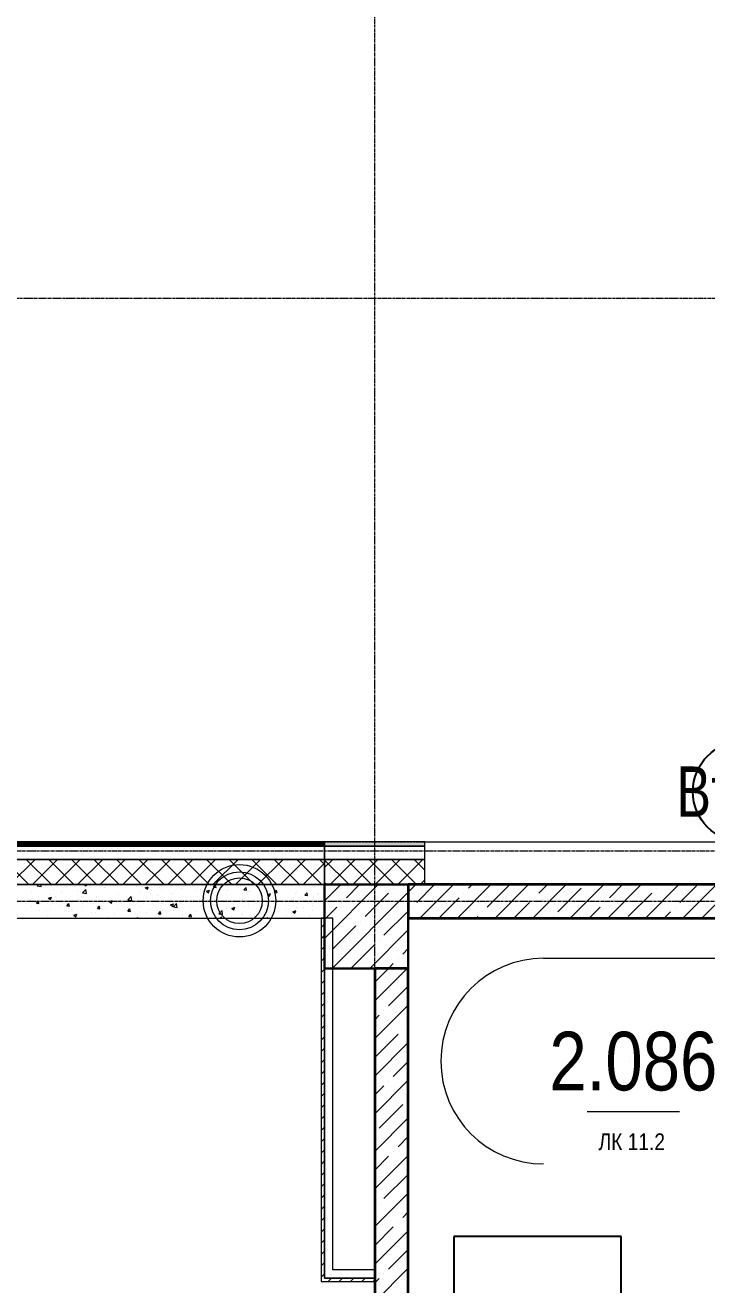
# Model space of a CAD drawing. Header units: millimetres. Extents: x 538266 to 1167394, y 114608 to 637157.
# Drawn here: x 851350 to 855422, y 220624 to 228143 of the extents above; entities that cross this region are included whole.
import ezdxf
from ezdxf.enums import TextEntityAlignment as Align

# ---------------------------------------------------------------- set-up
doc = ezdxf.new("R2010")
doc.units = ezdxf.units.MM
for name, pattern in [('CENTER2', [28.575, 19.05, -3.175, 3.175, -3.175]), ('DASHED', [19.05, 12.7, -6.35]), ('HIDDEN2', [4.7625, 3.175, -1.5875])]:
    doc.linetypes.add(name, pattern=pattern)
doc.layers.get('Defpoints').update_dxf_attribs({"color": 140})
for name, color, linetype, lineweight in [('A-Wall-Open', 31, 'Continuous', 5), ('АР_Area', 5, 'Continuous', 5), ('АР_Витраж марка', 140, 'Continuous', 9), ('АР_Колонны', 70, 'Continuous', 30), ('АР_Стены ГКЛ', 1, 'Continuous', 15), ('АР_Стены ЖБ', 7, 'Continuous', 35), ('АР_Стены ПЕНОблок', 52, 'Continuous', 20), ('АР_Тонкая', 254, 'Continuous', 5), ('АР_Утеплитель', 31, 'Continuous', 0), ('АР_Штриховка', 8, 'Continuous', 0)]:
    doc.layers.add(name, color=color, linetype=linetype, lineweight=lineweight)
doc.layers.add('АР_Делит', color=120, linetype='Continuous', lineweight=0, plot=False)
doc.layers.add('РД_Витраж_проем', color=80, linetype='Continuous', lineweight=0, plot=False)
doc.layers.add('РД_Оси_100', color=7, linetype='Continuous', lineweight=0, true_color=0x525252)
doc.styles.add('Arial_09', font='ARIALN.TTF', dxfattribs={"width": 0.9})
doc.styles.add('style1', font='ARIALN.TTF')

# ---------------------------------------------------------------- blocks, each defined once
blk = doc.blocks.new('MOK-МаркаПом_овал_ареал')
for p, q in [((-5.365, 6.138), (5.888, 6.138)), ((-2.75, -3), (2.75, -3))]:
    blk.add_line(p, q)
for centre, radius, start, end in [((-5.365, 0), 6.138, 90, 270), ((5.888, 0), 6.138, 270, 90), ((-7.411, 0), 7.161, 0, 0.00095)]:
    blk.add_arc(centre, radius, start, end)
at = {"color": 0, "style": 'style1'}
blk.add_attdef('АР-ПОМЕЩЕНИЕ:НОМЕР', text='', height=3, dxfattribs=at).set_placement((0.261, 0), align=Align.MIDDLE)
at = {"layer": 'Defpoints', "color": 2, "style": 'style1'}
blk.add_attdef('АР-ПОМЕЩЕНИЕ:НАИМЕНОВАНИЕ', text='', height=1, dxfattribs=at).set_placement((-0.094, -4.814), align=Align.MIDDLE)
blk = doc.blocks.new('МаркаВитража1')
at = {"layer": 'Defpoints'}
blk.add_circle((0, 0), 3, dxfattribs=at)
at = {"color": 0, "linetype": 'ByBlock', "lineweight": -2, "style": 'Arial_09', "width": 0.9}
blk.add_attdef('АР-ОКНО:НАИМЕНОВАНИЕ', text='', height=3, dxfattribs=at).set_placement((0, 0), align=Align.MIDDLE)
blk = doc.blocks.new('2_этаж')
at = {"layer": 'АР_Стены ГКЛ', "linetype": 'Continuous', "lineweight": 0, "true_color": 0x000000}
h = blk.add_hatch(dxfattribs=at)
h.set_pattern_fill('ANSI31', color=18, scale=15, style=0)
h.set_pattern_definition([(45, (602274.53, 3e-11), (-33.67596, 33.67596), [])])
h.paths.add_polyline_path([(696753.6, 220643.2), (696773.6, 220663.2), (696773.6, 222813.2), (696753.6, 222813.2)], flags=0)
h = blk.add_hatch(dxfattribs=at)
h.set_pattern_fill('ANSI31', color=18, scale=15, style=0)
h.set_pattern_definition([(45, (602274.53, 0), (-33.67596, 33.67596), [])])
h.paths.add_polyline_path([(697073.6, 220643.2), (697073.6, 220663.2), (696773.6, 220663.2), (696753.6, 220643.2)], flags=0)
at = {"layer": 'АР_Штриховка', "linetype": 'Continuous', "lineweight": 0, "true_color": 0x000000}
h = blk.add_hatch(dxfattribs=at)
h.set_pattern_fill('_U', color=18, style=0, pattern_type=0)
h.set_pattern_definition([(360, (602274.5291, 1e-05), (3e-10, 1), [])])
h.paths.add_polyline_path([(696773.6, 223268.2), (696773.6, 223243.2), (697373.6, 223243.2), (697373.6, 223268.2)], flags=0)
h.paths.add_polyline_path([(701173.6, 223268.2), (701173.6, 223243.2), (710043.6, 223243.2), (710018.6, 223268.2)], flags=0)
h = blk.add_hatch(dxfattribs=at)
h.set_pattern_fill('ANSI37', color=18, scale=30, style=0)
h.set_pattern_definition([(45, (602274.53, 1e-05), (-67.35192, 67.35192), []), (135, (602274.53, 1e-05), (-67.35192, -67.35192), [])])
h.paths.add_polyline_path([(696773.6, 223163.2), (696773.6, 223013.2), (697373.6, 223013.2), (697373.6, 223163.2)], flags=0)
h.paths.add_polyline_path([(701173.6, 223163.2), (701173.6, 223013.2), (710273.6, 223013.2), (710123.6, 223163.2)], flags=0)
at = {"color": 18, "true_color": 0x000000}
for p, q in [((698545.6, 220912.2), (697545.6, 220912.2)), ((697545.6, 220912.2), (697545.6, 220512.2)), ((698545.6, 220512.2), (698545.6, 220912.2))]:
    blk.add_line(p, q, dxfattribs=at)
at = {"layer": 'A-Wall-Open', "color": 18, "linetype": 'Continuous', "lineweight": 15, "true_color": 0x000000}
for p, q in [((697373.6, 223268.2), (701173.6, 223268.2)), ((697373.6, 223013.2), (701173.6, 223013.2))]:
    blk.add_line(p, q, dxfattribs=at)
at = {"layer": 'АР_Делит', "color": 18, "true_color": 0x000000}
for p, q in [((697273.6, 213413.2), (697273.6, 222813.2)), ((697273.6, 222813.2), (701273.6, 222813.2)), ((697273.6, 213413.2), (697273.6, 222813.2)), ((697273.6, 222813.2), (701273.6, 222813.2))]:
    blk.add_line(p, q, dxfattribs=at)
for radius in [216.3, 173, 136.2]:
    blk.add_circle((696265.5, 222916.6), radius, dxfattribs=at)
at = {"layer": 'АР_Колонны', "color": 18, "linetype": 'HIDDEN2', "lineweight": 25, "true_color": 0x000000}
for p, q in [((696773.6, 223013.2), (697273.6, 223013.2)), ((696773.6, 222513.2), (696773.6, 223013.2)), ((697273.6, 223013.2), (697273.6, 222513.2)), ((697273.6, 222513.2), (696773.6, 222513.2))]:
    blk.add_line(p, q, dxfattribs=at)
at = {"layer": 'АР_Колонны', "color": 18, "linetype": 'Continuous', "lineweight": 15, "true_color": 0x000000}
for p, q in [((697273.6, 223013.2), (696773.6, 223013.2)), ((696773.6, 223013.2), (696773.6, 222513.2)), ((697273.6, 223013.2), (696773.6, 223013.2)), ((696773.6, 223013.2), (696773.6, 222513.2)), ((697273.6, 222513.2), (697273.6, 223013.2)), ((697273.6, 222513.2), (697273.6, 223013.2)), ((696773.6, 222513.2), (697273.6, 222513.2)), ((696773.6, 222513.2), (697273.6, 222513.2))]:
    blk.add_line(p, q, dxfattribs=at)
at = {"layer": 'АР_Стены ГКЛ', "color": 18, "linetype": 'Continuous', "lineweight": 5, "true_color": 0x000000}
for p, q in [((696773.6, 222813.2), (696753.6, 222813.2)), ((696753.6, 222813.2), (696753.6, 220643.2)), ((696823.6, 222813.2), (696773.6, 222813.2)), ((696773.6, 222813.2), (696773.6, 220663.2)), ((696773.6, 220663.2), (696773.6, 222813.2)), ((696823.6, 220713.2), (696823.6, 222813.2)), ((697073.6, 220713.2), (696823.6, 220713.2)), ((697073.6, 220663.2), (697073.6, 220713.2)), ((696753.6, 220643.2), (697073.6, 220643.2)), ((696773.6, 220663.2), (697073.6, 220663.2)), ((697073.6, 220663.2), (696773.6, 220663.2)), ((697073.6, 220643.2), (697073.6, 220663.2))]:
    blk.add_line(p, q, dxfattribs=at)
at = {"layer": 'АР_Стены ЖБ', "color": 18, "linetype": 'Continuous', "lineweight": 30, "true_color": 0x000000}
for p, q in [((697273.6, 223013.2), (696773.6, 223013.2)), ((696773.6, 223013.2), (696773.6, 222513.2)), ((697273.6, 222513.2), (697273.6, 223013.2)), ((696773.6, 222513.2), (697273.6, 222513.2))]:
    blk.add_line(p, q, dxfattribs=at)
at = {"layer": 'АР_Стены ЖБ', "color": 18, "linetype": 'Continuous', "lineweight": 35, "true_color": 0x000000}
for p, q in [((697273.6, 223013.2), (697273.6, 222813.2)), ((701473.6, 223013.2), (697273.6, 223013.2)), ((697273.6, 222813.2), (701273.6, 222813.2)), ((697273.6, 222513.2), (697073.6, 222513.2)), ((697073.6, 222513.2), (697073.6, 213463.2)), ((697273.6, 213463.2), (697273.6, 222513.2))]:
    blk.add_line(p, q, dxfattribs=at)
at = {"layer": 'АР_Стены ПЕНОблок', "color": 18, "linetype": 'Continuous', "lineweight": 20, "true_color": 0x000000}
for p, q in [((696773.6, 223013.2), (677173.6, 223013.2)), ((696773.6, 222813.2), (696773.6, 223013.2)), ((677173.6, 222813.2), (696773.6, 222813.2))]:
    blk.add_line(p, q, dxfattribs=at)
at = {"layer": 'АР_Тонкая', "color": 18, "linetype": 'Continuous', "lineweight": 5, "true_color": 0x000000}
for p, q in [((696773.6, 223268.2), (677173.6, 223268.2)), ((696773.6, 223243.2), (696773.6, 223268.2)), ((696773.6, 223268.2), (696773.6, 223243.2)), ((697373.6, 223268.2), (696773.6, 223268.2)), ((697373.6, 223243.2), (697373.6, 223268.2)), ((696773.6, 223243.2), (677173.6, 223243.2)), ((677173.6, 223243.2), (696773.6, 223243.2)), ((696773.6, 223163.2), (696773.6, 223243.2)), ((696773.6, 223243.2), (696773.6, 223163.2)), ((697373.6, 223243.2), (696773.6, 223243.2)), ((696773.6, 223243.2), (697373.6, 223243.2)), ((697373.6, 223163.2), (697373.6, 223243.2)), ((677173.6, 223163.2), (696773.6, 223163.2)), ((696773.6, 223163.2), (697373.6, 223163.2))]:
    blk.add_line(p, q, dxfattribs=at)
at = {"layer": 'АР_Утеплитель', "color": 18, "linetype": 'Continuous', "lineweight": 0, "true_color": 0x000000}
for p, q in [((696773.6, 223163.2), (677173.6, 223163.2)), ((696773.6, 223013.2), (696773.6, 223163.2)), ((696773.6, 223163.2), (696773.6, 223013.2)), ((697373.6, 223163.2), (696773.6, 223163.2)), ((697373.6, 223013.2), (697373.6, 223163.2)), ((677173.6, 223013.2), (696773.6, 223013.2)), ((696773.6, 223013.2), (697373.6, 223013.2))]:
    blk.add_line(p, q, dxfattribs=at)
at = {"layer": 'АР_Штриховка', "color": 18, "linetype": 'Continuous', "lineweight": 0, "true_color": 0x000000}
for p, q in [((677173.6, 223268), (696773.6, 223268)), ((677173.6, 223267), (696773.6, 223267)), ((677173.6, 223266), (696773.6, 223266)), ((677173.6, 223265), (696773.6, 223265)), ((677173.6, 223264), (696773.6, 223264)), ((677173.6, 223263), (696773.6, 223263)), ((677173.6, 223262), (696773.6, 223262)), ((677173.6, 223261), (696773.6, 223261)), ((677173.6, 223260), (696773.6, 223260)), ((677173.6, 223259), (696773.6, 223259)), ((677173.6, 223258), (696773.6, 223258)), ((677173.6, 223257), (696773.6, 223257)), ((677173.6, 223256), (696773.6, 223256)), ((677173.6, 223255), (696773.6, 223255)), ((677173.6, 223254), (696773.6, 223254)), ((677173.6, 223253), (696773.6, 223253)), ((677173.6, 223252), (696773.6, 223252)), ((677173.6, 223251), (696773.6, 223251)), ((677173.6, 223250), (696773.6, 223250)), ((677173.6, 223249), (696773.6, 223249)), ((677173.6, 223248), (696773.6, 223248)), ((677173.6, 223247), (696773.6, 223247)), ((677173.6, 223246), (696773.6, 223246)), ((677173.6, 223245), (696773.6, 223245)), ((677173.6, 223244), (696773.6, 223244)), ((695007.1, 223013.2), (694857.1, 223163.2)), ((694894.5, 223013.2), (695044.5, 223163.2)), ((695141.8, 223013.2), (694991.8, 223163.2)), ((695029.2, 223013.2), (695179.2, 223163.2)), ((695276.5, 223013.2), (695126.5, 223163.2)), ((695163.9, 223013.2), (695313.9, 223163.2)), ((695411.2, 223013.2), (695261.2, 223163.2)), ((695298.6, 223013.2), (695448.6, 223163.2)), ((695545.9, 223013.2), (695395.9, 223163.2)), ((695433.3, 223013.2), (695583.3, 223163.2)), ((695680.6, 223013.2), (695530.6, 223163.2)), ((695568, 223013.2), (695718, 223163.2)), ((695815.3, 223013.2), (695665.3, 223163.2)), ((695702.7, 223013.2), (695852.7, 223163.2)), ((695950, 223013.2), (695800, 223163.2)), ((695837.4, 223013.2), (695987.4, 223163.2)), ((696084.7, 223013.2), (695934.7, 223163.2)), ((695972.1, 223013.2), (696122.1, 223163.2)), ((696219.4, 223013.2), (696069.4, 223163.2)), ((696106.8, 223013.2), (696256.8, 223163.2)), ((696354.1, 223013.2), (696204.1, 223163.2)), ((696241.5, 223013.2), (696391.5, 223163.2)), ((696488.8, 223013.2), (696338.8, 223163.2)), ((696376.2, 223013.2), (696526.2, 223163.2)), ((696623.5, 223013.2), (696473.5, 223163.2)), ((696510.9, 223013.2), (696660.9, 223163.2)), ((696758.2, 223013.2), (696608.2, 223163.2)), ((696645.6, 223013.2), (696773.6, 223141.2)), ((696773.6, 223132.6), (696742.9, 223163.2)), ((695023.9, 222964.9), (695023.9, 222964.9)), ((695057.2, 223006.1), (695064.1, 223013.2)), ((695057.3, 223006), (695079.9, 223002.5)), ((695079.9, 223002.6), (695078.7, 223013.2)), ((695107.3, 223000.8), (695107.3, 223000.8)), ((695139.3, 222956.5), (695139.3, 222956.5)), ((695154.3, 222982.8), (695154.3, 222982.8)), ((695202.8, 222964.8), (695202.8, 222964.8)), ((695282.6, 222999.1), (695282.6, 222999.1)), ((695299, 222977.5), (695299, 222977.5)), ((695316.3, 222970.4), (695316.3, 222970.4)), ((695328.3, 222964), (695348.1, 222984.7)), ((695328.4, 222963.9), (695351, 222960.4)), ((695338.7, 223013.2), (695350.3, 223005.4)), ((695351, 222960.5), (695348.2, 222984.7)), ((695350.4, 223005.4), (695353, 223013.2)), ((695378.3, 223012.9), (695378.3, 223012.9)), ((695459.5, 222998.6), (695459.5, 222998.6)), ((695464.4, 222995.9), (695464.4, 222995.9)), ((695513.9, 223007.2), (695513.9, 223007.2)), ((695523, 223007), (695523, 223007)), ((695541.9, 222951.4), (695541.9, 222951.4)), ((695649.5, 223001.5), (695649.5, 223001.5)), ((695670.1, 222967.7), (695670.1, 222967.7)), ((695702.7, 222993.5), (695715.4, 222985)), ((695702.8, 222993.7), (695720.6, 223000.6)), ((695715.4, 222985), (695720.5, 223000.4)), ((695776.4, 222949), (695776.4, 222949)), ((695785, 222995.7), (695785, 222995.7)), ((695802.1, 222986.7), (695802.1, 222986.7)), ((695857.7, 222957.8), (695857.7, 222957.8)), ((695872.6, 222961.6), (695872.6, 222961.6)), ((695920.6, 222990), (695920.6, 222990)), ((695932.5, 223004.6), (695932.5, 223004.6)), ((695933.4, 223013.2), (695943.2, 223012.4)), ((695943.4, 223012.4), (695943.3, 223013.2)), ((696005.8, 222983.2), (696005.8, 222983.2)), ((696033, 222982.7), (696033, 222982.7)), ((696056.2, 222984.3), (696056.2, 222984.3)), ((696067.8, 222973.2), (696080.4, 222964.7)), ((696067.9, 222973.4), (696085.6, 222980.2)), ((696080.4, 222964.7), (696085.6, 222980)), ((696096.6, 222991.1), (696096.6, 222991.1)), ((696110.2, 222997.8), (696122.4, 223012.4)), ((696110.2, 222997.8), (696125.4, 222996.5)), ((696125.6, 222996.5), (696122.7, 223012.4)), ((696153.9, 223008.7), (696153.9, 223008.7)), ((696189.6, 222955.4), (696189.6, 222955.4)), ((696191.8, 222978.5), (696191.8, 222978.5)), ((696192.8, 223003.8), (696192.8, 223003.8)), ((696292.4, 222981.8), (696304.6, 222996.4)), ((696292.4, 222981.8), (696307.5, 222980.5)), ((696307.8, 222980.6), (696304.9, 222996.5)), ((696320, 222973.3), (696320, 222973.3)), ((696327.4, 222972.8), (696327.4, 222972.8)), ((696432.8, 222952.9), (696445.4, 222944.3)), ((696432.9, 222953), (696450.7, 222959.9)), ((696445.4, 222944.3), (696450.6, 222959.7)), ((696448.3, 222989.5), (696448.3, 222989.5)), ((696463, 222967.1), (696463, 222967.1)), ((696474.5, 222965.9), (696486.8, 222980.5)), ((696474.5, 222965.9), (696489.7, 222964.6)), ((696490, 222964.6), (696487.1, 222980.5)), ((696580.3, 223008.6), (696580.3, 223008.6)), ((696598.6, 222961.4), (696598.6, 222961.4)), ((696606.6, 222966.9), (696606.6, 222966.9)), ((696656.7, 222950), (696669, 222964.6)), ((696656.7, 222950), (696671.9, 222948.6)), ((696672.2, 222948.7), (696669.2, 222964.6)), ((696670.2, 222975.2), (696670.2, 222975.2)), ((696734.2, 222955.6), (696734.2, 222955.6)), ((696736, 222958.8), (696736, 222958.8)), ((696766.4, 222987.9), (696766.4, 222987.9)), ((695020, 222919.6), (695020, 222919.6)), ((695020.8, 222880.4), (695020.8, 222880.4)), ((695052.3, 222902.4), (695064.6, 222917)), ((695052.3, 222902.4), (695067.5, 222901)), ((695057.6, 222894.6), (695057.6, 222894.6)), ((695067.8, 222901.1), (695064.8, 222917)), ((695124.3, 222932), (695136.9, 222923.4)), ((695124.4, 222932.1), (695142.2, 222939)), ((695136.9, 222923.4), (695142.1, 222938.8)), ((695151.2, 222898.2), (695151.2, 222898.2)), ((695168.2, 222945), (695168.2, 222945)), ((695193.2, 222888.8), (695193.2, 222888.8)), ((695232.2, 222877.3), (695232.2, 222877.3)), ((695234.5, 222886.4), (695246.7, 222901)), ((695234.5, 222886.4), (695249.7, 222885.1)), ((695249.9, 222885.1), (695247, 222901.1)), ((695279.5, 222914.5), (695279.5, 222914.5)), ((695328.8, 222883.1), (695328.8, 222883.1)), ((695392.6, 222898.4), (695392.6, 222898.4)), ((695411.4, 222933.5), (695411.4, 222933.5)), ((695413.3, 222881.5), (695413.3, 222881.5)), ((695416.7, 222870.5), (695428.9, 222885.1)), ((695432.1, 222869.2), (695429.2, 222885.1)), ((695456.2, 222906.8), (695456.2, 222906.8)), ((695464.4, 222877.4), (695464.4, 222877.4)), ((695489.3, 222911.6), (695502, 222903.1)), ((695489.4, 222911.8), (695507.2, 222918.6)), ((695502, 222903.1), (695507.1, 222918.4)), ((695552.4, 222919.5), (695552.4, 222919.5)), ((695561.4, 222907), (695561.4, 222907)), ((695599.4, 222922), (695619.2, 222942.6)), ((695599.4, 222921.9), (695622, 222918.4)), ((695600, 222871.7), (695600, 222871.7)), ((695622.1, 222918.5), (695619.3, 222942.6)), ((695667.1, 222883.1), (695667.1, 222883.1)), ((695709.6, 222932.4), (695709.6, 222932.4)), ((695712.8, 222940.6), (695712.8, 222940.6)), ((695799, 222902.2), (695799, 222902.2)), ((695854.4, 222891.5), (695872.2, 222898.3)), ((695854.4, 222891.3), (695867, 222882.8)), ((695867, 222882.8), (695872.2, 222898.1)), ((695870.5, 222880), (695890.3, 222900.6)), ((695870.5, 222879.8), (695893.1, 222876.3)), ((695893.1, 222876.5), (695890.3, 222900.6)), ((695929.4, 222920.1), (695929.4, 222920.1)), ((695966.2, 222882.6), (695966.2, 222882.6)), ((696029.8, 222890.9), (696029.8, 222890.9)), ((696057.7, 222936.3), (696057.7, 222936.3)), ((696126, 222903.6), (696126, 222903.6)), ((696186.5, 222870.8), (696186.5, 222870.8)), ((696219.4, 222870.9), (696232, 222862.4)), ((696219.5, 222871.1), (696237.2, 222877.9)), ((696232, 222862.4), (696237.2, 222877.8)), ((696286.4, 222924.7), (696286.4, 222924.7)), ((696291.6, 222882.5), (696291.6, 222882.5)), ((696316.9, 222888.7), (696316.9, 222888.7)), ((696350, 222933.1), (696350, 222933.1)), ((696439.7, 222908), (696439.7, 222908)), ((696445.2, 222905), (696445.2, 222905)), ((696446.2, 222945.7), (696446.2, 222945.7)), ((696577.2, 222924), (696577.2, 222924)), ((696587.8, 222933.4), (696587.8, 222933.4)), ((696603.4, 222875.1), (696603.4, 222875.1)), ((696648.7, 222877.6), (696648.7, 222877.6)), ((696699.6, 222887.7), (696699.6, 222887.7)), ((696707.6, 222941.9), (696707.6, 222941.9)), ((695072.4, 222856.3), (695072.4, 222856.3)), ((695111.2, 222860.5), (695111.2, 222860.5)), ((695117, 222830.7), (695117, 222830.7)), ((695136, 222864.6), (695136, 222864.6)), ((695148.1, 222813.7), (695148.1, 222813.7)), ((695246.8, 222854.7), (695246.8, 222854.7)), ((695265.2, 222856.1), (695265.2, 222856.1)), ((695275.9, 222829.7), (695288.5, 222821.2)), ((695276, 222829.9), (695293.8, 222836.7)), ((695276.4, 222829.9), (695276.4, 222829.9)), ((695288.6, 222821.2), (695293.7, 222836.5)), ((695382.4, 222849), (695382.4, 222849)), ((695408.3, 222849), (695408.3, 222849)), ((695416.7, 222870.5), (695431.9, 222869.2)), ((695485.6, 222819.3), (695485.6, 222819.3)), ((695518, 222843.3), (695518, 222843.3)), ((695538.8, 222866.9), (695538.8, 222866.9)), ((695598.9, 222854.5), (695611.1, 222869.1)), ((695598.9, 222854.5), (695614, 222853.2)), ((695614.3, 222853.3), (695611.4, 222869.2)), ((695646, 222840.4), (695646, 222840.4)), ((695650.7, 222813.2), (695658.8, 222816.4)), ((695653.5, 222837.5), (695653.5, 222837.5)), ((695657.8, 222813.2), (695658.7, 222816.2)), ((695709.6, 222848.8), (695709.6, 222848.8)), ((695735.6, 222865.9), (695735.6, 222865.9)), ((695781.1, 222838.6), (695793.3, 222853.2)), ((695781.1, 222838.6), (695796.2, 222837.3)), ((695789.1, 222831.8), (695789.1, 222831.8)), ((695796.5, 222837.3), (695793.6, 222853.2)), ((695795.9, 222817.6), (695795.9, 222817.6)), ((695805.8, 222861.4), (695805.8, 222861.4)), ((695871.2, 222860.2), (695871.2, 222860.2)), ((695924.7, 222826.1), (695924.7, 222826.1)), ((695926.3, 222835.5), (695926.3, 222835.5)), ((695963.2, 222822.7), (695975.5, 222837.3)), ((695963.2, 222822.7), (695978.4, 222821.3)), ((695978.7, 222821.4), (695975.7, 222837.3)), ((695995.3, 222831.7), (695995.3, 222831.7)), ((696006.8, 222854.5), (696006.8, 222854.5)), ((696054.6, 222851.8), (696054.6, 222851.8)), ((696060.3, 222820.4), (696060.3, 222820.4)), ((696141.6, 222837.9), (696161.3, 222858.5)), ((696141.6, 222837.8), (696164.2, 222834.3)), ((696142.4, 222848.7), (696142.4, 222848.7)), ((696143.5, 222857.1), (696143.5, 222857.1)), ((696150.9, 222813.2), (696157.7, 222821.3)), ((696159.4, 222813.2), (696157.9, 222821.4)), ((696164.2, 222834.4), (696161.4, 222858.5)), ((696195.9, 222814.6), (696195.9, 222814.6)), ((696219.6, 222824.5), (696219.6, 222824.5)), ((696277.9, 222843), (696277.9, 222843)), ((696283.2, 222832.9), (696283.2, 222832.9)), ((696352.4, 222826.8), (696352.4, 222826.8)), ((696379.4, 222845.6), (696379.4, 222845.6)), ((696413.5, 222837.3), (696413.5, 222837.3)), ((696429.3, 222813.2), (696432.4, 222816.5)), ((696432.9, 222813.2), (696432.5, 222816.5)), ((696442.2, 222820.4), (696442.2, 222820.4)), ((696500.6, 222852.2), (696500.6, 222852.2)), ((696539.8, 222866.7), (696539.8, 222866.7)), ((696549.1, 222831.6), (696549.1, 222831.6)), ((696574.1, 222839.4), (696574.1, 222839.4)), ((696584.4, 222850.6), (696597, 222842.1)), ((696584.5, 222850.8), (696602.3, 222857.6)), ((696597.1, 222842.1), (696602.2, 222857.4)), ((696684.7, 222825.8), (696684.7, 222825.8)), ((696704.5, 222857.3), (696704.5, 222857.3))]:
    blk.add_line(p, q, dxfattribs=at)
at = {"layer": 'АР_Штриховка', "color": 18, "linetype": 'Continuous', "lineweight": 5, "true_color": 0x000000}
for p, q in [((696773.6, 222916.7), (696870.1, 223013.2)), ((696773.6, 222692.2), (697094.6, 223013.2)), ((696819.1, 222513.2), (697273.6, 222967.7)), ((696904, 222934.9), (696982.4, 223013.2)), ((697016.2, 222822.6), (697156.5, 222962.9)), ((697184.6, 222991), (697184.6, 222991)), ((697273.6, 222967.7), (697319.1, 223013.2)), ((697324.9, 222906.8), (697431.4, 223013.2)), ((697343.6, 222813.2), (697543.6, 223013.2)), ((697568.1, 222813.2), (697768.1, 223013.2)), ((697605.6, 222962.9), (697605.6, 222962.9)), ((697633.6, 222991), (697655.9, 223013.2)), ((697745.9, 222878.7), (697880.4, 223013.2)), ((697792.6, 222813.2), (697992.6, 223013.2)), ((698017.2, 222813.2), (698217.2, 223013.2)), ((698054.6, 222962.9), (698104.9, 223013.2)), ((698166.8, 222850.7), (698307.1, 222991)), ((698241.7, 222813.2), (698441.7, 223013.2)), ((698466.2, 222813.2), (698666.2, 223013.2)), ((698475.5, 222934.9), (698553.9, 223013.2)), ((698587.8, 222822.6), (698728.1, 222962.9)), ((698690.7, 222813.2), (698890.7, 223013.2)), ((698756.2, 222991), (698756.2, 222991)), ((698896.5, 222906.8), (699002.9, 223013.2)), ((698915.2, 222813.2), (699115.2, 223013.2)), ((696773.6, 222804.5), (696847.9, 222878.7)), ((696875.9, 222906.8), (696875.9, 222906.8)), ((697296.9, 222878.7), (697296.9, 222878.7)), ((697455.9, 222813.2), (697577.5, 222934.9)), ((697904.9, 222813.2), (697998.4, 222906.8)), ((698026.5, 222934.9), (698026.5, 222934.9)), ((698353.9, 222813.2), (698419.4, 222878.7)), ((698447.5, 222906.8), (698447.5, 222906.8)), ((698868.4, 222878.7), (698868.4, 222878.7)), ((699027.4, 222813.2), (699149, 222934.9)), ((697128.5, 222710.4), (697268.8, 222850.7)), ((697680.4, 222813.2), (697689.8, 222822.6)), ((697717.8, 222850.7), (697717.8, 222850.7)), ((698138.8, 222822.6), (698138.8, 222822.6)), ((698802.9, 222813.2), (698840.3, 222850.7)), ((696819.8, 222626.2), (696960.1, 222766.5)), ((696988.2, 222794.5), (696988.2, 222794.5)), ((697043.6, 222513.2), (697273.6, 222743.2)), ((696932, 222513.9), (697072.4, 222654.2)), ((697100.4, 222682.3), (697100.4, 222682.3)), ((696791.7, 222598.1), (696791.7, 222598.1)), ((697212.7, 222570), (697212.7, 222570)), ((697240.7, 222598.1), (697273.6, 222630.9)), ((697073.6, 222318.7), (697268.1, 222513.2)), ((697073.6, 222430.9), (697155.9, 222513.2)), ((697155.9, 222513.2), (697184.6, 222542)), ((697268.1, 222513.2), (697273.6, 222518.7)), ((697156.5, 222289.4), (697273.6, 222406.4)), ((697073.6, 222094.2), (697273.6, 222294.2)), ((697073.6, 222206.4), (697100.4, 222233.3)), ((697128.5, 222261.3), (697128.5, 222261.3)), ((697073.6, 221981.9), (697212.7, 222121)), ((697240.7, 222149.1), (697240.7, 222149.1)), ((697268.8, 222177.1), (697273.6, 222181.9)), ((697073.6, 221869.7), (697273.6, 222069.7)), ((697184.6, 221868.5), (697273.6, 221957.4)), ((697073.6, 221645.2), (697273.6, 221845.2)), ((697156.5, 221840.4), (697156.5, 221840.4)), ((697073.6, 221757.4), (697128.5, 221812.3)), ((697100.4, 221559.8), (697240.7, 221700.1)), ((697268.8, 221728.1), (697268.8, 221728.1)), ((697073.6, 221420.7), (697273.6, 221620.7)), ((697212.7, 221447.5), (697273.6, 221508.4)), ((697073.6, 221196.1), (697273.6, 221396.1)), ((697073.6, 221308.4), (697156.5, 221391.4)), ((697184.6, 221419.4), (697184.6, 221419.4)), ((697128.5, 221138.8), (697268.8, 221279.1)), ((697073.6, 220971.6), (697273.6, 221171.6)), ((697100.4, 221110.7), (697100.4, 221110.7)), ((697212.7, 220998.5), (697212.7, 220998.5)), ((697240.7, 221026.6), (697273.6, 221059.4)), ((697073.6, 220859.4), (697184.6, 220970.4)), ((697073.6, 220747.1), (697273.6, 220947.1)), ((697156.5, 220717.9), (697273.6, 220834.9)), ((697073.6, 220522.6), (697273.6, 220722.6)), ((697073.6, 220634.9), (697100.4, 220661.7)), ((697128.5, 220689.8), (697128.5, 220689.8))]:
    blk.add_line(p, q, dxfattribs=at)
at = {"layer": 'РД_Витраж_проем', "color": 18, "linetype": 'Continuous', "lineweight": 15, "true_color": 0x000000}
for p, q in [((697373.6, 223268.2), (701173.6, 223268.2)), ((697373.6, 223013.2), (701173.6, 223013.2))]:
    blk.add_line(p, q, dxfattribs=at)
at = {"layer": 'АР_Area', "color": 18, "linetype": 'Continuous', "lineweight": 15, "true_color": 0x000000}
ref = blk.add_blockref('MOK-МаркаПом_овал_ареал', (698618.7, 221959.6), dxfattribs=dict(at, xscale=100, yscale=100, zscale=100))
ref.add_attrib('АР-ПОМЕЩЕНИЕ:НОМЕР', '2.086', dxfattribs={"layer": '0', "color": 0, "height": 350, "style": 'style1'}).set_placement((698618.7, 221959.6), align=Align.MIDDLE)
ref.add_attrib('АР-ПОМЕЩЕНИЕ:НАИМЕНОВАНИЕ', 'ЛК 11.2', dxfattribs={"layer": 'Defpoints', "color": 2, "height": 100, "style": 'style1'}).set_placement((698609.3, 221478.2), align=Align.MIDDLE)
at = {"layer": 'АР_Витраж марка', "color": 18, "linetype": 'Continuous', "lineweight": 15, "true_color": 0x000000, "xscale": 100, "yscale": 100, "zscale": 100}
blk.add_blockref('МаркаВитража1', (699273.6, 223568.2), dxfattribs=at).add_auto_attribs({'АР-ОКНО:НАИМЕНОВАНИЕ': 'Вт-11'})
at = {"layer": 'Defpoints', "color": 18, "true_color": 0x000000, "style": 'style1'}
for p in [(677970.6, 219836.4), (678101.2, 211681.4)]:
    blk.add_attdef('АР-ПОМЕЩЕНИЕ:НАИМЕНОВАНИЕ', text='', height=100, dxfattribs=at).set_placement(p, align=Align.MIDDLE)
blk = doc.blocks.new('СОШ_2200_АР_ОСИ_М100_28.05.24')
at = {"layer": 'АР_Делит', "color": 251, "linetype": 'DASHED', "true_color": 0x636466}
blk.add_lwpolyline([(-355, 13145), (-355, 100855), (37145, 100855), (37145, 129155), (72745, 129155), (72745, 135155), (114955, 135155), (114955, -355)], dxfattribs=at)
at = {"layer": 'РД_Оси_100', "color": 251, "linetype": 'CENTER2', "true_color": 0x636466}
for p, q in [((24200, -6155), (24200, 139938.679)), ((-5954.958, 104100), (119910, 104100))]:
    blk.add_line(p, q, dxfattribs=at)
for points in [[(119910, 100950), (119410, 100800), (-5454.958, 100800), (-5954.958, 100950)], [(119910, 100350), (119410, 100500), (-5454.958, 100500), (-5954.958, 100350)]]:
    blk.add_lwpolyline(points, dxfattribs=at)

msp = doc.modelspace()

# ---------------------------------------------------------------- block references
msp.add_blockref('2_этаж', (156364.3, 0))
at = {"layer": 'РД_Оси_100'}
msp.add_blockref('СОШ_2200_АР_ОСИ_М100_28.05.24', (829237.8, 122413.2), dxfattribs=at)

doc.saveas('drawing.dxf')
